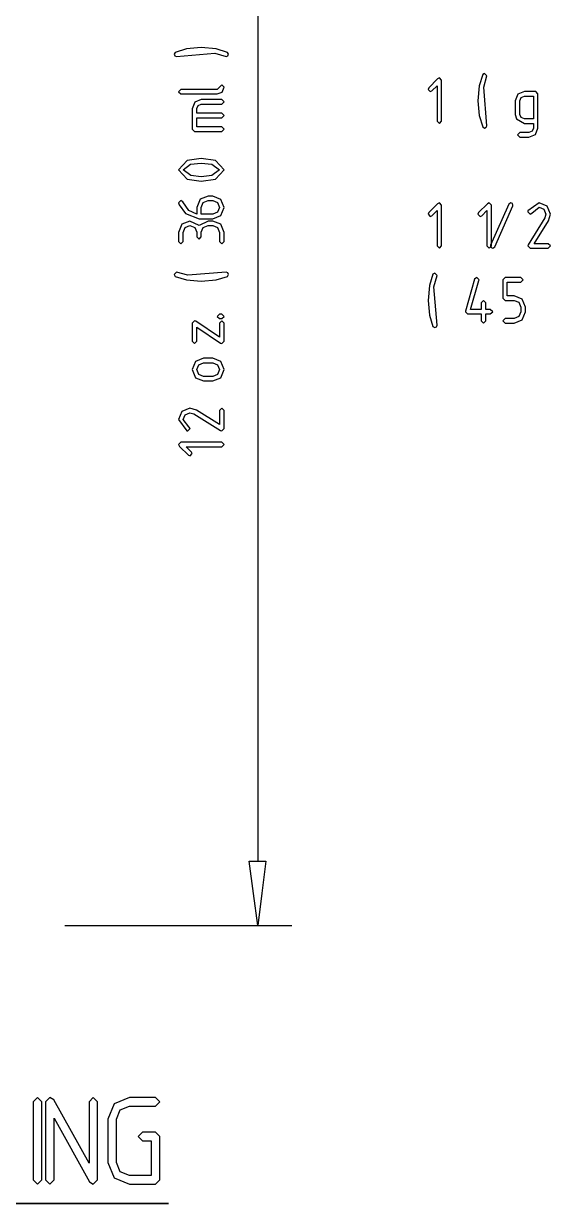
# Model space of a CAD drawing. Header units: metres. Extents: x 0 to 16.5, y 0 to 11.5.
# Drawn here: x 4.027 to 4.614, y 6.826 to 8.139 of the extents above; entities that cross this region are included whole.
import ezdxf

# ---------------------------------------------------------------- set-up
doc = ezdxf.new("R2010")
doc.units = ezdxf.units.M

msp = doc.modelspace()

# ---------------------------------------------------------------- linework, layer by layer
for points in [[(4.2877, 8.566), (4.2877, 7.2067)], [(4.0725, 7.135), (4.3255, 7.135)]]:
    msp.add_lwpolyline(points)
for points in [[(4.2399, 8.1059), (4.2525, 8.1023), (4.2542, 8.103), (4.255, 8.1048), (4.2538, 8.1069), (4.2412, 8.1107), (4.2247, 8.1124), (4.2082, 8.1107), (4.1955, 8.1069), (4.1944, 8.1048), (4.1951, 8.103), (4.1969, 8.1023), (4.2399, 8.1059)], [(4.4874, 8.0303), (4.4899, 8.0278), (4.4924, 8.0303), (4.4924, 8.0759), (4.4899, 8.0784), (4.4878, 8.0774), (4.478, 8.0675), (4.4773, 8.0656), (4.4798, 8.0632), (4.4816, 8.064), (4.4874, 8.0698), (4.4874, 8.0303)], [(4.5393, 8.0683), (4.5429, 8.0809), (4.5403, 8.0834), (4.5382, 8.0823), (4.5344, 8.0696), (4.5328, 8.0531), (4.5344, 8.0366), (4.5382, 8.0239), (4.5403, 8.0227), (4.5422, 8.0235), (4.5429, 8.0253), (4.5393, 8.0683)], [(4.2424, 8.0606), (4.2479, 8.0627), (4.25, 8.0682), (4.2475, 8.0707), (4.2449, 8.0681), (4.2424, 8.0656), (4.2019, 8.0656), (4.1994, 8.0631), (4.2019, 8.0606), (4.2424, 8.0606)], [(4.5846, 8.0632), (4.5774, 8.0603), (4.5745, 8.0531), (4.5745, 8.0379), (4.5758, 8.0328), (4.5846, 8.0278), (4.5947, 8.0278), (4.5947, 8.0227), (4.5932, 8.0191), (4.5896, 8.0176), (4.5795, 8.0176), (4.577, 8.0151), (4.5795, 8.0126), (4.5896, 8.0126), (4.5968, 8.0155), (4.5997, 8.0227), (4.5997, 8.0607), (4.5972, 8.0632), (4.5846, 8.0632)], [(4.2171, 8.019), (4.2475, 8.019), (4.25, 8.0215), (4.2475, 8.024), (4.2196, 8.024), (4.2196, 8.0341), (4.2475, 8.0341), (4.25, 8.0366), (4.2475, 8.0392), (4.2196, 8.0392), (4.2196, 8.0443), (4.2211, 8.0478), (4.2247, 8.0493), (4.2475, 8.0493), (4.25, 8.0518), (4.2475, 8.0543), (4.2247, 8.0543), (4.2175, 8.0514), (4.2146, 8.0442), (4.2146, 8.0215), (4.2171, 8.019)], [(4.5947, 8.0328), (4.5846, 8.0328), (4.5811, 8.0343), (4.5795, 8.0379), (4.5795, 8.0531), (4.581, 8.0566), (4.5846, 8.0582), (4.5947, 8.0582), (4.5947, 8.0328)], [(4.209, 7.9864), (4.1994, 7.976), (4.209, 7.9656), (4.2247, 7.9634), (4.2404, 7.9656), (4.25, 7.976), (4.2404, 7.9864), (4.2247, 7.9886), (4.209, 7.9864)], [(4.2366, 7.9823), (4.245, 7.976), (4.2366, 7.9697), (4.2247, 7.9684), (4.2129, 7.9698), (4.2044, 7.976), (4.2128, 7.9823), (4.2247, 7.9836), (4.2366, 7.9823)], [(4.1999, 7.9371), (4.2071, 7.9274), (4.2222, 7.9217), (4.2375, 7.9217), (4.2463, 7.9254), (4.25, 7.9343), (4.2463, 7.9432), (4.2374, 7.9469), (4.2323, 7.9469), (4.2233, 7.9434), (4.2196, 7.9343), (4.2196, 7.9269), (4.2108, 7.9308), (4.2041, 7.9407), (4.2019, 7.9419), (4.1994, 7.9394), (4.1999, 7.9371)], [(4.2247, 7.9343), (4.2268, 7.9397), (4.2323, 7.9419), (4.2374, 7.9419), (4.2428, 7.9397), (4.245, 7.9343), (4.2428, 7.9289), (4.2374, 7.9267), (4.2247, 7.9267), (4.2247, 7.9343)], [(4.4874, 7.8914), (4.4899, 7.8889), (4.4924, 7.8914), (4.4924, 7.937), (4.4899, 7.9395), (4.4878, 7.9385), (4.478, 7.9286), (4.4773, 7.9268), (4.4798, 7.9243), (4.4816, 7.9251), (4.4874, 7.9309), (4.4874, 7.8914)], [(4.5429, 7.8914), (4.5454, 7.8889), (4.548, 7.8914), (4.548, 7.937), (4.5454, 7.9395), (4.5434, 7.9385), (4.5335, 7.9286), (4.5328, 7.9268), (4.5353, 7.9243), (4.5371, 7.9251), (4.5429, 7.9309), (4.5429, 7.8914)], [(4.5475, 7.8896), (4.5493, 7.8889), (4.5515, 7.8903), (4.5717, 7.936), (4.5719, 7.937), (4.5712, 7.9388), (4.5694, 7.9395), (4.5672, 7.9379), (4.5469, 7.8924), (4.5467, 7.8914), (4.5475, 7.8896)], [(4.5886, 7.9304), (4.5884, 7.9294), (4.5909, 7.9268), (4.593, 7.9281), (4.601, 7.9345), (4.6064, 7.9322), (4.6086, 7.9269), (4.6074, 7.9226), (4.5888, 7.8928), (4.5884, 7.8914), (4.5909, 7.8889), (4.6111, 7.8889), (4.6136, 7.8914), (4.6111, 7.8939), (4.5954, 7.8939), (4.6113, 7.9195), (4.6136, 7.9269), (4.6099, 7.9358), (4.601, 7.9395), (4.5886, 7.9304)], [(4.2268, 7.9119), (4.2323, 7.9142), (4.2374, 7.9142), (4.2428, 7.9119), (4.245, 7.9065), (4.245, 7.8964), (4.2475, 7.8939), (4.25, 7.8964), (4.25, 7.9065), (4.2463, 7.9155), (4.2374, 7.9192), (4.2323, 7.9192), (4.2222, 7.9142), (4.212, 7.9192), (4.2031, 7.9155), (4.1994, 7.9065), (4.1994, 7.8964), (4.2019, 7.8939), (4.2044, 7.8964), (4.2044, 7.9065), (4.2066, 7.9119), (4.212, 7.9142), (4.2174, 7.9119), (4.2196, 7.9066), (4.2196, 7.9015), (4.2222, 7.899), (4.2247, 7.9015), (4.2247, 7.9066), (4.2268, 7.9119)], [(4.2095, 7.8588), (4.1969, 7.8624), (4.1944, 7.8598), (4.1955, 7.8576), (4.2082, 7.8539), (4.2247, 7.8523), (4.2412, 7.8539), (4.2538, 7.8576), (4.255, 7.8598), (4.2542, 7.8616), (4.2525, 7.8624), (4.2095, 7.8588)], [(4.4838, 7.846), (4.4874, 7.8587), (4.4848, 7.8612), (4.4826, 7.86), (4.4789, 7.8474), (4.4773, 7.8309), (4.4789, 7.8144), (4.4826, 7.8017), (4.4848, 7.8005), (4.4866, 7.8013), (4.4874, 7.8031), (4.4838, 7.846)], [(4.5214, 7.8157), (4.5366, 7.8157), (4.5366, 7.8081), (4.5392, 7.8056), (4.5417, 7.8081), (4.5417, 7.8157), (4.5466, 7.8157), (4.5493, 7.8182), (4.5466, 7.8207), (4.5417, 7.8207), (4.5417, 7.8283), (4.5392, 7.8308), (4.5366, 7.8283), (4.5366, 7.8207), (4.5247, 7.8207), (4.5339, 7.8529), (4.5341, 7.8536), (4.5315, 7.8562), (4.5291, 7.8543), (4.519, 7.8189), (4.5189, 7.8182), (4.5214, 7.8157)], [(4.5631, 7.8309), (4.5732, 7.8309), (4.5786, 7.8287), (4.5808, 7.8233), (4.5808, 7.8182), (4.5786, 7.8128), (4.5732, 7.8106), (4.5631, 7.8106), (4.5606, 7.8081), (4.5631, 7.8056), (4.5732, 7.8056), (4.5821, 7.8092), (4.5858, 7.8182), (4.5858, 7.8233), (4.5821, 7.8323), (4.5732, 7.8359), (4.5656, 7.8359), (4.5656, 7.8511), (4.5808, 7.8511), (4.5833, 7.8536), (4.5808, 7.8562), (4.5631, 7.8562), (4.5606, 7.8536), (4.5606, 7.8334), (4.5631, 7.8309)], [(4.2475, 7.8106), (4.25, 7.8131), (4.2475, 7.8156), (4.2449, 7.8156), (4.2424, 7.8131), (4.2449, 7.8106), (4.2475, 7.8106)], [(4.246, 7.7834), (4.2476, 7.7828), (4.25, 7.7853), (4.25, 7.8056), (4.2475, 7.8081), (4.245, 7.8056), (4.245, 7.7901), (4.2187, 7.8076), (4.2172, 7.8081), (4.2146, 7.8056), (4.2146, 7.7853), (4.2171, 7.7828), (4.2196, 7.7853), (4.2196, 7.8009), (4.246, 7.7834)], [(4.2463, 7.7448), (4.25, 7.7538), (4.2463, 7.7627), (4.2374, 7.7664), (4.2273, 7.7664), (4.2183, 7.7627), (4.2146, 7.7538), (4.2183, 7.7448), (4.2273, 7.7412), (4.2374, 7.7412), (4.2463, 7.7448)], [(4.2428, 7.7592), (4.245, 7.7538), (4.2428, 7.7484), (4.2374, 7.7462), (4.2273, 7.7462), (4.2218, 7.7484), (4.2196, 7.7538), (4.2218, 7.7592), (4.2273, 7.7614), (4.2374, 7.7614), (4.2428, 7.7592)], [(4.2085, 7.6858), (4.2095, 7.6856), (4.2121, 7.6881), (4.2108, 7.6903), (4.2044, 7.6982), (4.2067, 7.7036), (4.212, 7.7058), (4.2162, 7.7046), (4.2461, 7.686), (4.2475, 7.6856), (4.25, 7.6881), (4.25, 7.7083), (4.2475, 7.7108), (4.245, 7.7083), (4.245, 7.6927), (4.2194, 7.7086), (4.212, 7.7108), (4.2031, 7.7071), (4.1994, 7.6982), (4.2085, 7.6858)], [(4.2475, 7.6679), (4.25, 7.6704), (4.2475, 7.673), (4.2019, 7.673), (4.1994, 7.6704), (4.2004, 7.6684), (4.2103, 7.6585), (4.2121, 7.6578), (4.2146, 7.6603), (4.2138, 7.6621), (4.208, 7.6679), (4.2475, 7.6679)], [(4.2873, 7.2067), (4.2966, 7.2067), (4.2922, 7.1709), (4.2877, 7.135), (4.2828, 7.1708), (4.2779, 7.2066), (4.2873, 7.2067)], [(4.2873, 7.2067), (4.2966, 7.2067), (4.2922, 7.1709), (4.2877, 7.135), (4.2828, 7.1708), (4.2779, 7.2066), (4.2873, 7.2067)], [(4.0469, 6.852), (4.0469, 6.9389), (4.0422, 6.9437), (4.0373, 6.9389), (4.0373, 6.852), (4.0422, 6.8472), (4.0469, 6.852)], [(4.0605, 6.9409), (4.056, 6.9437), (4.0512, 6.9389), (4.0512, 6.852), (4.056, 6.8472), (4.0608, 6.852), (4.0608, 6.9205), (4.1003, 6.8498), (4.1043, 6.8472), (4.1091, 6.852), (4.1091, 6.9389), (4.1043, 6.9437), (4.0996, 6.9389), (4.0996, 6.8707), (4.0605, 6.9409)], [(4.1344, 6.861), (4.1303, 6.8713), (4.1303, 6.9196), (4.1344, 6.93), (4.1448, 6.9341), (4.1738, 6.9341), (4.1785, 6.9389), (4.1738, 6.9437), (4.1448, 6.9437), (4.1277, 6.9367), (4.1207, 6.9196), (4.1207, 6.8713), (4.1277, 6.8543), (4.1448, 6.8472), (4.1738, 6.8472), (4.1785, 6.852), (4.1785, 6.9003), (4.1738, 6.9051), (4.1593, 6.9051), (4.1545, 6.9003), (4.1593, 6.8955), (4.169, 6.8955), (4.169, 6.8568), (4.1448, 6.8568), (4.1344, 6.861)], [(3.2462, 6.8258), (3.2462, 6.8258), (4.188, 6.8258), (3.2462, 6.8258)]]:
    msp.add_lwpolyline(points, close=True)

doc.saveas('drawing.dxf')
